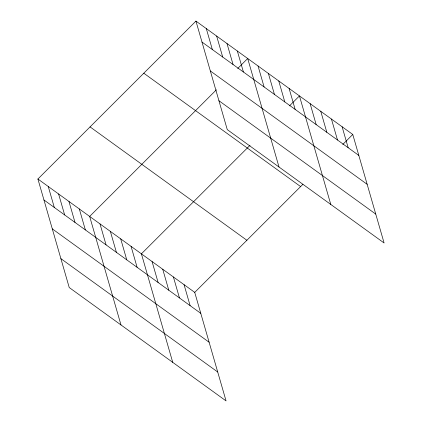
<?xml version="1.0" encoding="UTF-8"?>
<svg xmlns="http://www.w3.org/2000/svg" width="422" height="422" viewBox="0 0 422 422"><rect width="100%" height="100%" fill="white"/><g stroke="black" fill="none" stroke-linecap="round" stroke-linejoin="round"><path stroke-width="0.63" d="M37.906 179.018L194.732 292.383L226.055 400.9L69.229 287.535L37.906 179.018L195.945 21.1L352.771 134.465L384.094 242.982L227.268 129.617L195.945 21.1M216.407 89.78L89.659 216.428L120.982 324.945M237.723 68.48L247.698 58.51L279.021 167.028M250.019 145.316L141.412 253.838L172.735 362.356M289.476 105.89L299.451 95.921L330.774 204.438M194.732 292.383L302.885 184.314M342.796 144.435L352.771 134.465M201.996 42.063L358.821 155.428M210.335 70.954L367.161 184.319M218.928 100.726L375.754 214.091M143.791 73.212L300.617 186.577M90.06 126.906L246.886 240.271M43.957 199.981L200.782 313.346M52.296 228.872L209.122 342.237M60.889 258.644L217.715 372.009M342.11 126.758L348.161 147.721M331.444 119.046L337.494 140.009M320.778 111.339L326.828 132.302M310.117 103.627L316.168 124.59M289.102 88.441L295.152 109.403M278.752 80.955L284.803 101.918M268.397 73.475L274.448 94.438M258.048 65.99L264.098 86.953M237.349 51.03L243.399 71.993M226.999 43.545L233.049 64.508M216.65 36.065L222.7 57.028M206.295 28.58L212.345 49.543M184.066 284.676L190.116 305.639M173.405 276.964L179.455 297.927M162.739 269.257L168.789 290.22M152.073 261.55L158.123 282.508M131.063 246.358L137.113 267.321M120.708 238.873L126.758 259.836M110.358 231.393L116.409 252.356M100.009 223.913L106.059 244.871M79.31 208.948L85.36 229.911M68.96 201.463L75.01 222.426M58.605 193.983L64.656 214.946M48.256 186.503L54.306 207.46"/></g></svg>
